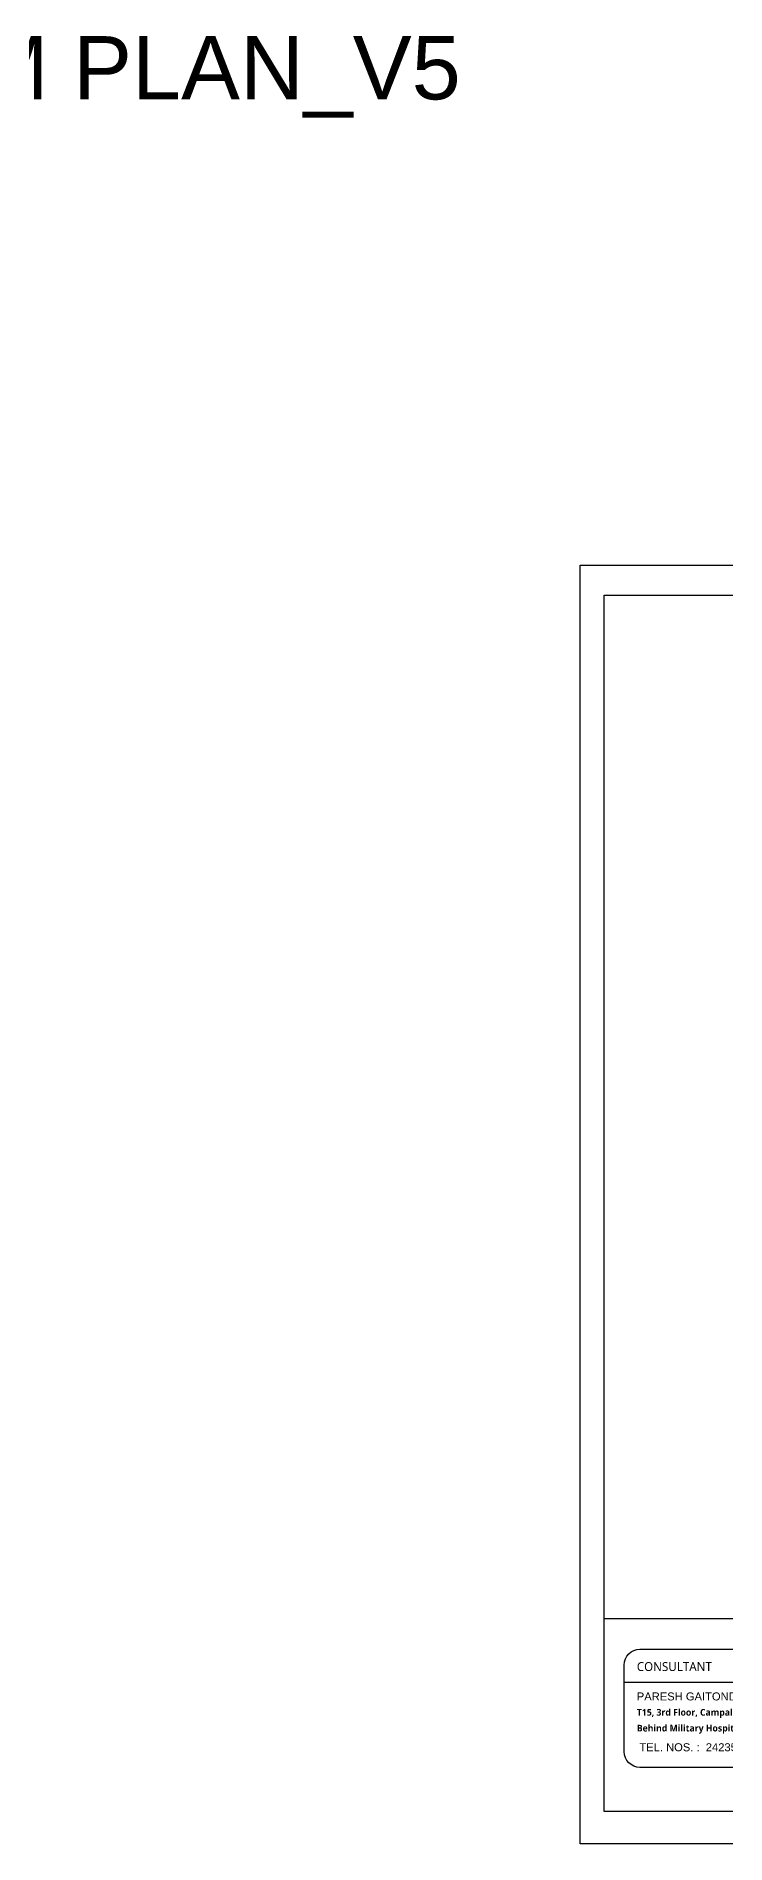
# Model space of a CAD drawing. Header units: millimetres. Extents: x 660818 to 959388, y -495289 to 50450.
# Drawn here: x 725797 to 731045, y -120257 to -106507 of the extents above; entities that cross this region are included whole.
import ezdxf

# ---------------------------------------------------------------- set-up
doc = ezdxf.new("R2010")
doc.units = ezdxf.units.MM
doc.header["$LTSCALE"] = 0.01
doc.header["$MEASUREMENT"] = 0
doc.layers.add('RAFT', color=1, linetype='Continuous')
doc.styles.get("Standard").update_dxf_attribs({"font": 'arial.ttf'})

msp = doc.modelspace()

# ---------------------------------------------------------------- linework, layer by layer
at = {"color": 151}
msp.add_line((730270.793, -119025.861), (732283.147, -119025.861), dxfattribs=at)
msp.add_lwpolyline([(730391.293, -118776.048), (732162.647, -118776.048, -0.414213562), (732283.147, -118896.549), (732283.147, -119554.389, -0.414213562), (732162.647, -119674.889), (730391.293, -119674.889, -0.414213562), (730270.793, -119554.389), (730270.793, -118896.549, -0.414213562)], format="xyb", close=True, dxfattribs=at)
at = {"layer": 'RAFT', "ltscale": 0.5}
msp.add_line((740386.555, -118545.714), (730117.794, -118545.714), dxfattribs=at)
for points in [[(729935.81, -110531.714), (740537.397, -110531.714), (740537.397, -120256.738), (729935.81, -120256.738)], [(730117.794, -110757.542), (740386.555, -110757.542), (740386.555, -120011.944), (730117.794, -120011.944)]]:
    msp.add_lwpolyline(points, close=True, dxfattribs=at)

# ---------------------------------------------------------------- texts
at = {"insert": (721412.559, -106506.62), "char_height": 480.85844, "attachment_point": 1}
msp.add_mtext_dynamic_manual_height_columns('PLINTH BEAM PLAN_V5', width=17931.79656, gutter_width=52874.137, heights=[-614.357], dxfattribs=at)
at = {"color": 151, "attachment_point": 1}
for s, width, heights, insert, char_height in [('{\\fLucida Calligraphy|b0|i0|c0|p66;CONSULTANT}', 1188.69725, [-67.626], (730367.02, -118874.659), 67.62566), ('PARESH GAITONDE RCC CONSULTANT', 7423.30961, [-62.98], (730367.02, -119105.006), 60.8631), ('{\\fLucida Calligraphy|b1|i0|c0|p66;T15, 3rd Floor, Campal Trade Centre,}', 7423.30961, [-67.626], (730367.02, -119230.846), 50.71925), ('{\\fLucida Calligraphy|b1|i0|c0|p66;Behind Military Hospital Campal, Panaji, Goa.}', 9060.06026, [-67.626], (730367.02, -119351.269), 50.71925)]:
    msp.add_mtext_dynamic_manual_height_columns(s, width=width, gutter_width=12.5, heights=heights, dxfattribs=dict(at, insert=insert, char_height=char_height))
at = {"color": 151, "insert": (730386.593, -119491.574), "char_height": 60.8631, "width": 1840.38536, "attachment_point": 1}
msp.add_mtext('TEL. NOS. :  2423527 / 2227385', dxfattribs=at)

doc.saveas('drawing.dxf')
